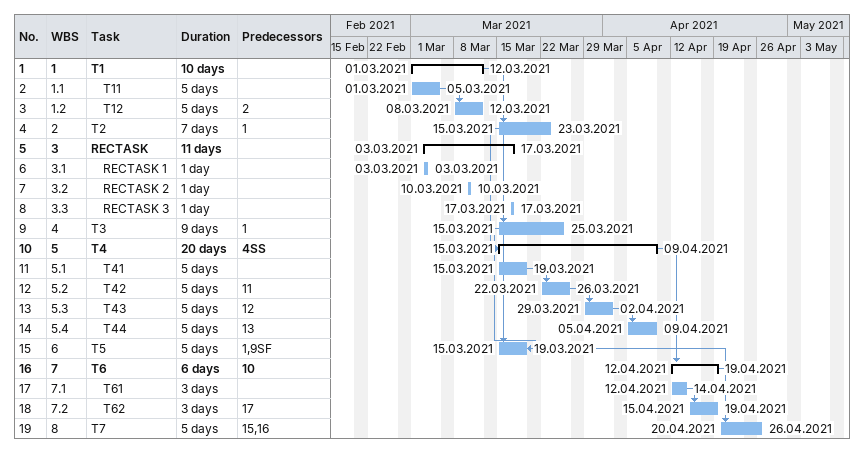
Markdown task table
| ID | WBS | Task | Duration | Start | Finish | Predecessors |
|---|---|---|---|---|---|---|
| 1 | 1 | **T1** | 10d | 2021-03-01 | 2021-03-12 |  |
| 2 | 1.1 | T11 | 5d | 2021-03-01 | 2021-03-05 |  |
| 3 | 1.2 | T12 | 5d | 2021-03-08 | 2021-03-12 | 2 |
| 4 | 2 | T2 | 7d | 2021-03-15 | 2021-03-23 | 1 |
| 5 | 3 | **RECTASK** | 11d | 2021-03-03 | 2021-03-17 |  |
| 6 | 3.1 | RECTASK 1 | 1d | 2021-03-03 | 2021-03-03 |  |
| 7 | 3.2 | RECTASK 2 | 1d | 2021-03-10 | 2021-03-10 |  |
| 8 | 3.3 | RECTASK 3 | 1d | 2021-03-17 | 2021-03-17 |  |
| 9 | 4 | T3 | 9d | 2021-03-15 | 2021-03-25 | 1 |
| 10 | 5 | **T4** | 20d | 2021-03-15 | 2021-04-09 | 4SS |
| 11 | 5.1 | T41 | 5d | 2021-03-15 | 2021-03-19 |  |
| 12 | 5.2 | T42 | 5d | 2021-03-22 | 2021-03-26 | 11 |
| 13 | 5.3 | T43 | 5d | 2021-03-29 | 2021-04-02 | 12 |
| 14 | 5.4 | T44 | 5d | 2021-04-05 | 2021-04-09 | 13 |
| 15 | 6 | T5 | 5d | 2021-03-15 | 2021-03-19 | 1, 9SF |
| 16 | 7 | **T6** | 6d | 2021-04-12 | 2021-04-19 | 10 |
| 17 | 7.1 | T61 | 3d | 2021-04-12 | 2021-04-14 |  |
| 18 | 7.2 | T62 | 3d | 2021-04-15 | 2021-04-19 | 17 |
| 19 | 8 | T7 | 5d | 2021-04-20 | 2021-04-26 | 15, 16 |
